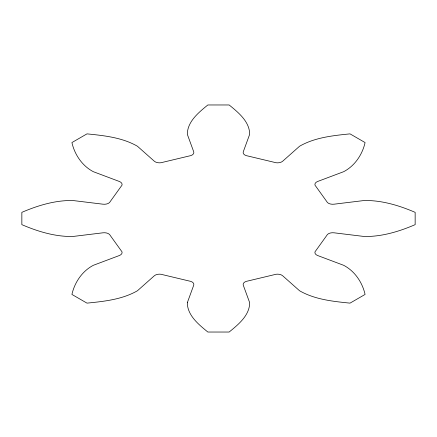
<?xml version="1.0" encoding="UTF-8"?>
<svg xmlns="http://www.w3.org/2000/svg" width="437" height="437" viewBox="0 0 437 437"><rect width="100%" height="100%" fill="white"/><g stroke="black" fill="none" stroke-linecap="round" stroke-linejoin="round"><path stroke-width="0.66" d="M187.315 302.71C187.38 315.492 198.802 324.631 207.848 332.033L229.152 332.033C238.198 324.631 249.62 315.492 249.685 302.71L243.278 285.203A6.184 3.572 0 0 1 248.025 280.964L274.125 274.726A6.184 3.572 0 0 1 282.679 275.78L299.58 290.774C314.809 299.52 332.863 301.404 350.021 303.131L365.086 294.434C362.355 282.368 354.784 271.109 343.684 265.314L317.715 255.552A6.184 3.572 0 0 1 315.88 250.614L326.696 235.548A6.184 3.572 0 0 1 334.037 232.806L364.354 236.504C381.927 236.745 399.145 231.528 415.15 224.651L415.15 212.349C399.145 205.472 381.927 200.255 364.354 200.496L334.037 204.194A6.184 3.572 0 0 1 326.696 201.452L315.88 186.386A6.184 3.572 0 0 1 317.715 181.448L343.684 171.686C354.784 165.891 362.355 154.632 365.086 142.566L350.021 133.869C332.863 135.596 314.809 137.48 299.58 146.226L282.679 161.22A6.184 3.572 0 0 1 274.125 162.274L248.025 156.036A6.184 3.572 0 0 1 243.278 151.797L249.685 134.29C249.62 121.508 238.198 112.369 229.152 104.967L207.848 104.967C198.802 112.369 187.38 121.508 187.315 134.29L193.722 151.797A6.184 3.572 0 0 1 188.975 156.036L162.875 162.274A6.184 3.572 0 0 1 154.321 161.22L137.42 146.226C122.191 137.48 104.137 135.596 86.979 133.869L71.914 142.566C74.645 154.632 82.216 165.891 93.316 171.686L119.285 181.448A6.184 3.572 0 0 1 121.12 186.386L110.304 201.452A6.184 3.572 0 0 1 102.963 204.194L72.646 200.496C55.073 200.255 37.855 205.472 21.85 212.349L21.85 224.651C37.855 231.528 55.073 236.745 72.646 236.504L102.963 232.806A6.184 3.572 0 0 1 110.304 235.548L121.12 250.614A6.184 3.572 0 0 1 119.285 255.552L93.316 265.314C82.216 271.109 74.645 282.368 71.914 294.434L86.979 303.131C104.137 301.404 122.191 299.52 137.42 290.774L154.321 275.78A6.184 3.572 0 0 1 162.875 274.726L188.975 280.964A6.184 3.572 0 0 1 193.722 285.203L187.315 302.71"/></g></svg>
